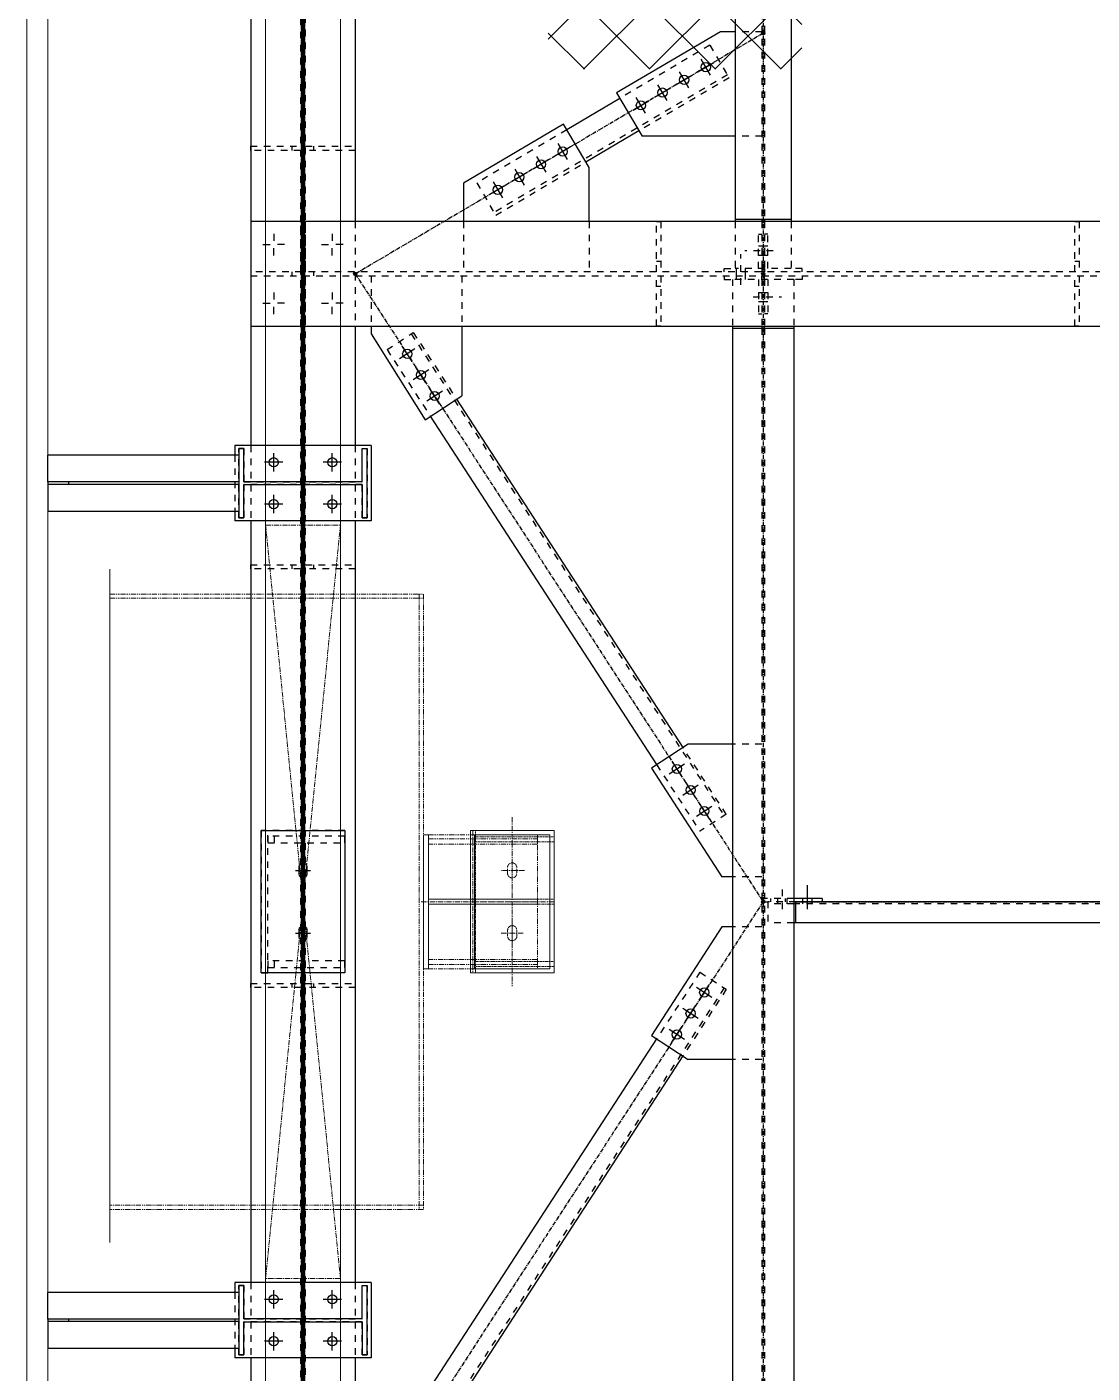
# Model space of a CAD drawing. Header units: inches. Extents: x 209270 to 234360, y -180214 to -150194.
# Drawn here: x 216352 to 218898, y -162690 to -159474 of the extents above; entities that cross this region are included whole.
import ezdxf

# ---------------------------------------------------------------- set-up
doc = ezdxf.new("R2010")
doc.units = ezdxf.units.IN
doc.header["$LTSCALE"] = 10
doc.header["$MEASUREMENT"] = 0
for name, pattern in [('CENTER', [2, 1.25, -0.25, 0.25, -0.25]), ('DXK_LINE_DOT2', [3.9198, 1.9599, -1.9599]), ('DXK_LINE_DOT5', [7.8785, 2.979, -0.9799, 0.9799, -0.9799, 0.9799, -0.9799]), ('HIDDEN', [0.375, 0.25, -0.125]), ('PHANTOM', [2.5, 1.25, -0.25, 0.25, -0.25, 0.25, -0.25])]:
    doc.linetypes.add(name, pattern=pattern)
doc.layers.get('0').update_dxf_attribs({"color": 1})
for name, color, linetype in [('_BLUE_0', 5, 'Continuous'), ('_BLUE_1', 5, 'Continuous'), ('_BLUE_2', 5, 'Continuous'), ('_BLUE_4', 5, 'Continuous')]:
    doc.layers.add(name, color=color, linetype=linetype)
for name, color, linetype, lineweight in [('CEN', 1, 'CENTER', 9), ('DIM.', 1, 'Continuous', 13), ('handrail', 1, 'FENCELINE1', 9), ('HIDDEN', 1, 'HIDDEN', 9), ('MAIN OBJECT', 1, 'Continuous', 18), ('PANTHOM', 1, 'PHANTOM', 0), ('Sheeting', 1, 'Continuous', 0), ('STR25', 1, 'Continuous', 5), ('STRUC-25HD', 1, 'HIDDEN', 5)]:
    doc.layers.add(name, color=color, linetype=linetype, lineweight=lineweight)
doc.linetypes.add('Amzigzag', pattern='A,0.0001,[136,arial.ttf,S=0.04,R=0,X=0,Y=0],-11', length=11.0001)
doc.linetypes.add('FENCELINE1', pattern='A,0.25,-0.1,[133,arial.ttf,S=0.1,R=0,X=-0.1,Y=0],-0.1,1', length=1.45)

# ---------------------------------------------------------------- blocks, each defined once
blk = doc.blocks.new('A$C0da2686b')
at = {"layer": 'CEN'}
for p, q in [((-89.4, -900), (89.4, 900)), ((-89.4, 900), (89.4, -900))]:
    blk.add_line(p, q, dxfattribs=at)
blk.add_lwpolyline([(-89.4, -900), (-89.4, 900), (89.4, 900), (89.4, -900)], close=True, dxfattribs=at)
blk = doc.blocks.new('A$C3120f6e4')
at = {"layer": 'CEN'}
for p, q in [((0, -100), (0, 100)), ((170, 94), (-170, 94)), ((-75, -26.2), (-75, 26)), ((75, -29.3), (75, 26.1)), ((-48.9, 0), (-101.1, 0)), ((101.1, 0), (48.9, 0))]:
    blk.add_line(p, q, dxfattribs=at)
at = {"layer": 'HIDDEN', "ltscale": 0.2, "elevation": 5435030.5}
for points in [[(-82, -11.1, -1), (-82, 10.9), (-68, 10.9, -1), (-68, -11.1)], [(68, 11.1, 1), (68, -10.9), (82, -10.9, 1), (82, 11.1)]]:
    blk.add_lwpolyline(points, format="xyb", close=True, dxfattribs=at)
at = {"layer": 'STR25', "ltscale": 0.2, "elevation": 5435030.5}
blk.add_lwpolyline([(-170, 100), (170, 100), (170, -100), (-170, -100)], close=True, dxfattribs=at)
at = {"layer": 'STRUC-25HD', "elevation": 5435030.5}
for points in [[(170, 88), (170, 100), (-170, 100), (-170, 88)], [(-143, -100), (-155, -100), (-155, 88), (-143, 88)], [(6, -100), (-6, -100), (-6, 88), (6, 88)], [(155, -100), (143, -100), (143, 88), (155, 88)]]:
    blk.add_lwpolyline(points, close=True, dxfattribs=at)
blk = doc.blocks.new('MECH_DRAWING')
at = {"layer": 'PANTHOM'}
h = blk.add_hatch(dxfattribs=at)
h.set_pattern_fill('ANSI37', color=256, scale=887.309452, angle=-180)
h.set_pattern_definition([(225, (321443.36, 2111774.06), (78.4278163, -78.4278163), []), (315, (321443.36, 2111774.06), (78.4278163, 78.4278163), [])])
h.paths.add_polyline_path([(218204.6, -159574.8), (218204.6, -158972.6), (217598, -158972.6), (217598, -159574.8)])
at = {"layer": 'CEN'}
for p, q in [((217511.9, -161361.9), (217511.9, -161765.4)), ((217294.7, -161563.7, -53231076.1), (217572.1, -161563.7))]:
    blk.add_line(p, q, dxfattribs=at)
at = {"layer": 'CEN', "elevation": 0.8}
blk.add_lwpolyline([(217011.9, -155263.7), (228511.9, -155263.7), (228511.9, -165263.7), (217011.9, -165263.7)], close=True, dxfattribs=at)
at = {"layer": 'handrail', "const_width": 10}
blk.add_lwpolyline([(217011.9, -157988.4), (217011.9, -165263.7), (228511.9, -165263.7), (228511.9, -163968.7)], dxfattribs=at)
at = {"layer": 'HIDDEN', "elevation": 0.8}
blk.add_lwpolyline([(217007.5, -165259.3), (217007.5, -155268.1), (217016.3, -155268.1), (217016.3, -165259.3)], close=True, dxfattribs=at)
at = {"layer": 'MAIN OBJECT'}
for points, elevation in [([(216922.5, -165259.3), (216922.5, -155268.1), (217101.3, -155268.1), (217101.3, -165259.3)], 0.8), ([(217421.9, -161403.7), (217601.9, -161403.7), (217601.9, -161723.7), (217421.9, -161723.7)], -437826209.8), ([(217311.5, -161557.7), (217311.5, -161569.7), (217572.1, -161569.7), (217572.1, -161557.7)], -648981456.5)]:
    blk.add_lwpolyline(points, close=True, dxfattribs=dict(at, elevation=elevation))
at = {"layer": 'PANTHOM', "linetype": 'Amzigzag'}
blk.add_line((216550.3, -162377.6), (216550.3, -160769), dxfattribs=at)
at = {"layer": 'PANTHOM'}
for p, q in [((216550.3, -160828.7, -702228907.6), (217299.5, -160828.7, -702228907.6)), ((216550.3, -160838.7, -702228907.6), (217299.5, -160838.7, -702228907.6)), ((217289.5, -160828.7, -702228907.6), (217289.5, -162298.7, -702228907.6)), ((217299.5, -160828.7, -702228907.6), (217299.5, -162298.7, -702228907.6)), ((217299.5, -162288.7, -702228907.6), (216550.3, -162288.7, -702228907.6)), ((217299.5, -162298.7, -702228907.6), (216550.3, -162298.7, -702228907.6))]:
    blk.add_line(p, q, dxfattribs=at)
at = {"layer": 'PANTHOM', "elevation": -648997831.5}
for points in [[(217299.5, -161403.7), (217311.5, -161403.7), (217311.5, -161723.7), (217299.5, -161723.7)], [(217311.5, -161403.7), (217572.1, -161403.7), (217572.1, -161723.7), (217311.5, -161723.7)], [(217311.5, -161425.7), (217311.5, -161413.7), (217572.1, -161413.7), (217572.1, -161425.7)], [(217311.5, -161701.7), (217311.5, -161713.7), (217572.1, -161713.7), (217572.1, -161701.7)]]:
    blk.add_lwpolyline(points, close=True, dxfattribs=at)
at = {"layer": 'Sheeting'}
for points in [[(216351.9, -154713.7), (229171.9, -154713.7), (229171.9, -165813.7), (216351.9, -165813.7)], [(216401.9, -154763.7), (229121.9, -154763.7), (229121.9, -165763.7), (216401.9, -165763.7)]]:
    blk.add_lwpolyline(points, close=True, dxfattribs=at)
at = {"layer": 'DIM.'}
blk.add_blockref('A$C0da2686b', (217011.9, -161563.7), dxfattribs=at)
at = {"layer": 'MAIN OBJECT', "rotation": 90.00000000000001}
blk.add_blockref('A$C3120f6e4', (217511.9, -161563.7, -437826209.8), dxfattribs=at)
blk = doc.blocks.new('GridLine-116860372-116902 - 114867')
at = {"layer": '_BLUE_2', "linetype": 'DXK_LINE_DOT5'}
blk.add_line((9575.6, 12454.5), (9575.6, 27661.7), dxfattribs=at)
blk = doc.blocks.new('Part-116860372-114947 - 114867')
at = {"layer": '_BLUE_4', "linetype": 'Continuous'}
for points in [[(10950.6, 21315.8, -1), (10950.6, 21325.8, -1)], [(10950.6, 19065.8, -1), (10950.6, 19075.8, -1)]]:
    blk.add_hatch(color=256, dxfattribs=at).paths.add_polyline_path(points)
at = {"layer": '_BLUE_1', "linetype": 'DXK_LINE_DOT2'}
for p, q in [((10867.3, 21306.9), (10867.3, 21223.1)), ((11033.8, 21306.9), (10867.3, 21306.9)), ((10947, 21306.9), (10947, 21229.3)), ((10954.1, 21306.9), (10954.1, 21229.3)), ((11033.8, 21306.9), (11033.8, 21229.3)), ((10947, 21223.1), (10947, 19233.3)), ((10954.1, 21223.1), (10954.1, 19233.3)), ((10867.3, 19227.1), (10867.3, 19087.1)), ((10947, 19227.1), (10947, 19087.1)), ((10954.1, 19227.1), (10954.1, 19087.1)), ((11033.8, 19227.1), (11033.8, 19087.1)), ((11033.8, 19087.1), (10867.3, 19087.1))]:
    blk.add_line(p, q, dxfattribs=at)
at = {"layer": '_BLUE_2', "linetype": 'Continuous'}
for p, q in [((10867.3, 21229.3), (10867.3, 19227.1)), ((10947, 21229.3), (10947, 21223.1)), ((10954.1, 21229.3), (10954.1, 21223.1)), ((11033.8, 21229.3), (11033.8, 19227.1)), ((11033.8, 21223.1), (10867.3, 21223.1)), ((11033.8, 19233.3), (10867.3, 19233.3)), ((10947, 19233.3), (10947, 19227.1)), ((10954.1, 19233.3), (10954.1, 19227.1))]:
    blk.add_line(p, q, dxfattribs=at)
at = {"layer": '_BLUE_4', "linetype": 'CENTER'}
blk.add_line((10950.6, 21320.8), (10950.6, 19070.8), dxfattribs=at)
at = {"layer": '_BLUE_4', "linetype": 'Continuous'}
for centre in [(10950.6, 21320.8), (10950.6, 19070.8)]:
    blk.add_circle(centre, 5, dxfattribs=at)
blk = doc.blocks.new('Bolt-116860372-115976 - 114867')
at = {"layer": '_BLUE_1', "linetype": 'DXK_LINE_DOT2'}
for p, q in [((10920.4, 19002.1), (11005.4, 19002.1)), ((10936.6, 19015.8), (10946.6, 19015.8)), ((10936.6, 18988.3), (10946.6, 18988.3)), ((10946.6, 19015.8), (10954.5, 19015.8)), ((10946.6, 18988.3), (10954.5, 18988.3)), ((10954.5, 19015.8), (10964.5, 19015.8)), ((10954.5, 18988.3), (10964.5, 18988.3))]:
    blk.add_line(p, q, dxfattribs=at)
blk = doc.blocks.new('Part-116860372-157426 - 114867')
at = {"layer": '_BLUE_1', "linetype": 'DXK_LINE_DOT2'}
for p, q in [((9569.3, 19227.1), (9419.3, 19227.1)), ((9419.3, 19227.1), (9419.3, 19077.1)), ((10631.8, 19227.1), (9581.8, 19227.1)), ((11881.8, 19227.1), (10644.3, 19227.1)), ((13131.8, 19227.1), (11894.3, 19227.1)), ((9419.3, 19064.6), (9419.3, 18914.6)), ((9419.3, 18914.6), (9569.3, 18914.6)), ((9581.8, 18914.6), (10631.8, 18914.6)), ((10644.3, 18914.6), (11881.8, 18914.6)), ((11894.3, 18914.6), (13131.8, 18914.6))]:
    blk.add_line(p, q, dxfattribs=at)
blk = doc.blocks.new('Part-116860372-115975 - 114867')
at = {"layer": '_BLUE_1', "linetype": 'DXK_LINE_DOT2'}
for p, q in [((10834.1, 19064.6), (10834.1, 19054.6)), ((10946.6, 19054.6), (10946.6, 19064.6)), ((10834.1, 19054.6), (10859.1, 19054.6)), ((10936.6, 19054.6), (10936.6, 18952.1)), ((10936.6, 18952.1), (10946.6, 18952.1))]:
    blk.add_line(p, q, dxfattribs=at)
blk = doc.blocks.new('Part-116860372-114982 - 114867')
at = {"layer": '_BLUE_4', "linetype": 'Continuous'}
for points in [[(10950.6, 19065.8, -1), (10950.6, 19075.8, -1)], [(10950.6, 15315.8, -1), (10950.6, 15325.8, -1)]]:
    blk.add_hatch(color=256, dxfattribs=at).paths.add_polyline_path(points)
at = {"layer": '_BLUE_1', "linetype": 'DXK_LINE_DOT2'}
for p, q in [((11042.1, 19054.6), (10859.1, 19054.6)), ((10859.1, 19054.6), (10859.1, 18914.6)), ((10946.6, 19054.6), (10946.6, 18914.6)), ((10954.5, 19054.6), (10954.5, 18908.3)), ((11042.1, 19054.6), (11042.1, 18914.6)), ((10946.6, 18908.3), (10946.6, 15470.2)), ((10954.5, 18908.3), (10954.5, 15470.2)), ((10859.1, 15464), (10859.1, 15338.3)), ((10946.6, 15338.3), (10946.6, 15464)), ((10954.5, 15464), (10954.5, 15338.3)), ((11042.1, 15464), (11042.1, 15338.3)), ((11042.1, 15338.3), (10859.1, 15338.3))]:
    blk.add_line(p, q, dxfattribs=at)
at = {"layer": '_BLUE_2', "linetype": 'Continuous'}
for p, q in [((10859.1, 18914.6), (10859.1, 15464)), ((11042.1, 18908.3), (10859.1, 18908.3)), ((10946.6, 18914.6), (10946.6, 18908.3)), ((10954.5, 18908.3), (10954.5, 18914.6)), ((11042.1, 18914.6), (11042.1, 15464)), ((11042.1, 15470.2), (10859.1, 15470.2)), ((10946.6, 15470.2), (10946.6, 15464)), ((10954.5, 15470.2), (10954.5, 15464))]:
    blk.add_line(p, q, dxfattribs=at)
at = {"layer": '_BLUE_4', "linetype": 'CENTER'}
blk.add_line((10950.6, 19070.8), (10950.6, 15320.8), dxfattribs=at)
at = {"layer": '_BLUE_4', "linetype": 'Continuous'}
for centre in [(10950.6, 19070.8), (10950.6, 15320.8)]:
    blk.add_circle(centre, 5, dxfattribs=at)
blk = doc.blocks.new('Bolt-116860372-157446 - 114867')
at = {"layer": '_BLUE_2', "linetype": 'Continuous'}
for p, q in [((9488.1, 18480.8), (9488.1, 18535.8)), ((9663.1, 18480.8), (9663.1, 18535.8)), ((9515.6, 18508.3), (9460.6, 18508.3)), ((9690.6, 18508.3), (9635.6, 18508.3)), ((9515.6, 18383.3), (9460.6, 18383.3)), ((9488.1, 18355.8), (9488.1, 18410.8)), ((9690.6, 18383.3), (9635.6, 18383.3)), ((9663.1, 18355.8), (9663.1, 18410.8))]:
    blk.add_line(p, q, dxfattribs=at)
for centre in [(9488.1, 18508.3), (9663.1, 18508.3), (9488.1, 18383.3), (9663.1, 18383.3)]:
    blk.add_circle(centre, 13.8, dxfattribs=at)
blk = doc.blocks.new('Part-116860372-149920 - 114867')
at = {"layer": '_BLUE_1', "linetype": 'DXK_LINE_DOT2'}
for p, q in [((10631.8, 19077.1), (10631.8, 19227.1)), ((10631.8, 19227.1), (10644.3, 19227.1)), ((10644.3, 19227.1), (10644.3, 19077.1)), ((10644.3, 19108.3), (10631.8, 19108.3))]:
    blk.add_line(p, q, dxfattribs=at)
blk = doc.blocks.new('Part-116860372-115030 - 114867')
at = {"layer": '_BLUE_4', "linetype": 'Continuous'}
for points in [[(10950.6, 17190.8, -1), (10950.6, 17200.8, -1)], [(12325.6, 17190.8, -1), (12325.6, 17200.8, -1)]]:
    blk.add_hatch(color=256, dxfattribs=at).paths.add_polyline_path(points)
at = {"layer": '_BLUE_1', "linetype": 'DXK_LINE_DOT2'}
for p, q in [((10964.5, 17195.8), (10964.5, 17133.3)), ((11048.3, 17195.8), (10964.5, 17195.8)), ((11042.1, 17189.6), (10964.5, 17189.6)), ((12236.1, 17189.6), (11048.3, 17189.6)), ((12236.1, 17195.8), (12312, 17195.8)), ((12312, 17189.6), (12242.3, 17189.6)), ((12312, 17195.8), (12312, 17133.3)), ((11042.1, 17133.3), (10964.5, 17133.3)), ((12312, 17133.3), (12242.3, 17133.3))]:
    blk.add_line(p, q, dxfattribs=at)
at = {"layer": '_BLUE_2', "linetype": 'Continuous'}
for p, q in [((11048.3, 17189.6), (11042.1, 17189.6)), ((12236.1, 17195.8), (11048.3, 17195.8)), ((11048.3, 17133.3), (11048.3, 17195.8)), ((12236.1, 17195.8), (12236.1, 17133.3)), ((12242.3, 17189.6), (12236.1, 17189.6)), ((12242.3, 17133.3), (11042.1, 17133.3))]:
    blk.add_line(p, q, dxfattribs=at)
at = {"layer": '_BLUE_4', "linetype": 'CENTER'}
for p, q in [((10950.6, 17195.8), (10964.5, 17195.8)), ((11048.3, 17195.8), (12236.1, 17195.8)), ((12312, 17195.8), (12325.6, 17195.8))]:
    blk.add_line(p, q, dxfattribs=at)
at = {"layer": '_BLUE_4', "linetype": 'Continuous'}
for centre in [(10950.6, 17195.8), (12325.6, 17195.8)]:
    blk.add_circle(centre, 5, dxfattribs=at)
blk = doc.blocks.new('Part-116860372-115078 - 114867')
at = {"layer": '_BLUE_4', "linetype": 'Continuous'}
for points in [[(10950.6, 17190.8, -1), (10950.6, 17200.8, -1)], [(9731.8, 15315.8, -1), (9731.8, 15325.8, -1)]]:
    blk.add_hatch(color=256, dxfattribs=at).paths.add_polyline_path(points)
at = {"layer": '_BLUE_1', "linetype": 'DXK_LINE_DOT2'}
for p, q in [((10761.7, 16985.6), (10632.3, 16786.4)), ((10761.7, 16985.6), (10840.3, 16934.5)), ((10834, 16938.6), (9890.4, 15486.8)), ((10840.3, 16934.5), (10710.9, 16735.3)), ((9947.5, 15732.9), (9818.1, 15533.8)), ((9896.7, 15482.7), (10026.1, 15681.8)), ((9896.7, 15482.7), (9818.1, 15533.8))]:
    blk.add_line(p, q, dxfattribs=at)
at = {"layer": '_BLUE_2', "linetype": 'Continuous'}
for p, q in [((10632.3, 16786.4), (9947.5, 15732.9)), ((10710.9, 16735.3), (10026.1, 15681.8))]:
    blk.add_line(p, q, dxfattribs=at)
at = {"layer": '_BLUE_4', "linetype": 'CENTER'}
blk.add_line((10950.6, 17195.8), (9731.8, 15320.8), dxfattribs=at)
at = {"layer": '_BLUE_4', "linetype": 'Continuous'}
for centre in [(10950.6, 17195.8), (9731.8, 15320.8)]:
    blk.add_circle(centre, 5, dxfattribs=at)
blk = doc.blocks.new('Part-116860372-115079 - 114867')
at = {"layer": '_BLUE_4', "linetype": 'Continuous'}
for points in [[(9731.8, 19065.8, -1), (9731.8, 19075.8, -1)], [(10950.6, 17190.8, -1), (10950.6, 17200.8, -1)]]:
    blk.add_hatch(color=256, dxfattribs=at).paths.add_polyline_path(points)
at = {"layer": '_BLUE_1', "linetype": 'DXK_LINE_DOT2'}
for p, q in [((9826.6, 18844.7), (9905.2, 18895.8)), ((9905.2, 18895.8), (10034.6, 18696.7)), ((9898.9, 18891.7), (10834, 17453.1)), ((9826.6, 18844.7), (9956, 18645.6)), ((10840.3, 17457.2), (10710.9, 17656.3)), ((10632.3, 17605.2), (10761.7, 17406.1)), ((10840.3, 17457.2), (10761.7, 17406.1))]:
    blk.add_line(p, q, dxfattribs=at)
at = {"layer": '_BLUE_2', "linetype": 'Continuous'}
for p, q in [((10034.6, 18696.7), (10710.9, 17656.3)), ((9956, 18645.6), (10632.3, 17605.2))]:
    blk.add_line(p, q, dxfattribs=at)
at = {"layer": '_BLUE_4', "linetype": 'CENTER'}
blk.add_line((9731.8, 19070.8), (10950.6, 17195.8), dxfattribs=at)
at = {"layer": '_BLUE_4', "linetype": 'Continuous'}
for centre in [(9731.8, 19070.8), (10950.6, 17195.8)]:
    blk.add_circle(centre, 5, dxfattribs=at)
blk = doc.blocks.new('Part-116860372-115106 - 114867')
at = {"layer": '_BLUE_4', "linetype": 'Continuous'}
for points in [[(10950.6, 19784.6, -1), (10950.6, 19794.6, -1)], [(9731.8, 19065.8, -1), (9731.8, 19075.8, -1)]]:
    blk.add_hatch(color=256, dxfattribs=at).paths.add_polyline_path(points)
at = {"layer": '_BLUE_1', "linetype": 'DXK_LINE_DOT2'}
for p, q in [((10791.4, 19753.8), (10522.2, 19595)), ((10791.4, 19753.8), (10848.6, 19656.9)), ((10843.5, 19665.5), (10146.5, 19254.5)), ((10848.6, 19656.9), (10579.4, 19498.1)), ((10363.6, 19501.5), (10094.5, 19342.7)), ((10151.6, 19245.8), (10420.8, 19404.6)), ((10094.5, 19342.7), (10151.6, 19245.8))]:
    blk.add_line(p, q, dxfattribs=at)
at = {"layer": '_BLUE_2', "linetype": 'Continuous'}
for p, q in [((10522.2, 19595), (10363.6, 19501.5)), ((10579.4, 19498.1), (10420.8, 19404.6))]:
    blk.add_line(p, q, dxfattribs=at)
at = {"layer": '_BLUE_4', "linetype": 'CENTER'}
blk.add_line((10950.6, 19789.6), (9731.8, 19070.8), dxfattribs=at)
at = {"layer": '_BLUE_4', "linetype": 'Continuous'}
for centre in [(10950.6, 19789.6), (9731.8, 19070.8)]:
    blk.add_circle(centre, 5, dxfattribs=at)
blk = doc.blocks.new('Part-116860372-115112 - 114867')
at = {"layer": '_BLUE_2', "linetype": 'Continuous'}
for p, q in [((9419.3, 19227.1), (9419.3, 18914.6)), ((20038.1, 19227.1), (9419.3, 19227.1)), ((9419.3, 18914.6), (17066.8, 18914.6))]:
    blk.add_line(p, q, dxfattribs=at)
blk = doc.blocks.new('Part-116860372-115114 - 114867')
at = {"layer": '_BLUE_1', "linetype": 'DXK_LINE_DOT2'}
for p, q in [((20038.1, 19077.1), (9419.3, 19077.1)), ((9419.3, 19077.1), (9419.3, 19064.6)), ((9419.3, 19064.6), (20038.1, 19064.6))]:
    blk.add_line(p, q, dxfattribs=at)
blk = doc.blocks.new('Part-116860372-115137 - 114867')
at = {"layer": '_BLUE_4', "linetype": 'Continuous'}
blk.add_hatch(color=256, dxfattribs=at).paths.add_polyline_path([(9575.6, 18440.8, -1), (9575.6, 18450.8, -1)])
at = {"layer": '_BLUE_1', "linetype": 'DXK_LINE_DOT2'}
for p, q in [((9383.9, 18342.3), (9383.9, 18549.4)), ((9383.9, 18549.4), (9398.7, 18549.4)), ((9398.7, 18549.4), (9398.7, 18450)), ((9752.4, 18450), (9752.4, 18549.4)), ((9752.4, 18549.4), (9767.2, 18549.4)), ((9767.2, 18549.4), (9767.2, 18342.3)), ((9398.7, 18450), (9752.4, 18450)), ((9752.4, 18441.6), (9398.7, 18441.6)), ((9398.7, 18441.6), (9398.7, 18342.3)), ((9752.4, 18342.3), (9752.4, 18441.6)), ((9398.7, 18342.3), (9383.9, 18342.3)), ((9767.2, 18342.3), (9752.4, 18342.3))]:
    blk.add_line(p, q, dxfattribs=at)
at = {"layer": '_BLUE_2', "linetype": 'Continuous'}
for p, q in [((9398.7, 18549.4), (9383.9, 18549.4)), ((9383.9, 18549.4), (9383.9, 18342.3)), ((9398.7, 18450), (9398.7, 18549.4)), ((9752.4, 18450), (9752.4, 18549.4)), ((9752.4, 18549.4), (9767.2, 18549.4)), ((9767.2, 18342.3), (9767.2, 18549.4)), ((9752.4, 18450), (9398.7, 18450)), ((9398.7, 18342.3), (9398.7, 18441.6)), ((9398.7, 18441.6), (9752.4, 18441.6)), ((9752.4, 18441.6), (9752.4, 18342.3)), ((9383.9, 18342.3), (9398.7, 18342.3)), ((9752.4, 18342.3), (9767.2, 18342.3))]:
    blk.add_line(p, q, dxfattribs=at)
at = {"layer": '_BLUE_4', "linetype": 'CENTER'}
blk.add_line((9575.6, 18445.8), (9575.6, 18445.8), dxfattribs=at)
at = {"layer": '_BLUE_4', "linetype": 'Continuous'}
blk.add_circle((9575.6, 18445.8), 5, dxfattribs=at)
blk = doc.blocks.new('Part-116860372-115138 - 114867')
at = {"layer": '_BLUE_4', "linetype": 'Continuous'}
blk.add_hatch(color=256, dxfattribs=at).paths.add_polyline_path([(9575.6, 15940.8, -1), (9575.6, 15950.8, -1)])
at = {"layer": '_BLUE_1', "linetype": 'DXK_LINE_DOT2'}
for p, q in [((9383.9, 15842.3), (9383.9, 16049.4)), ((9383.9, 16049.4), (9398.7, 16049.4)), ((9398.7, 16049.4), (9398.7, 15950)), ((9752.4, 15950), (9752.4, 16049.4)), ((9752.4, 16049.4), (9767.2, 16049.4)), ((9767.2, 16049.4), (9767.2, 15842.3)), ((9398.7, 15950), (9752.4, 15950)), ((9752.4, 15941.6), (9398.7, 15941.6)), ((9398.7, 15941.6), (9398.7, 15842.3)), ((9752.4, 15842.3), (9752.4, 15941.6)), ((9398.7, 15842.3), (9383.9, 15842.3)), ((9767.2, 15842.3), (9752.4, 15842.3))]:
    blk.add_line(p, q, dxfattribs=at)
at = {"layer": '_BLUE_2', "linetype": 'Continuous'}
for p, q in [((9398.7, 16049.4), (9383.9, 16049.4)), ((9383.9, 16049.4), (9383.9, 15842.3)), ((9398.7, 15950), (9398.7, 16049.4)), ((9752.4, 15950), (9752.4, 16049.4)), ((9752.4, 16049.4), (9767.2, 16049.4)), ((9767.2, 15842.3), (9767.2, 16049.4)), ((9752.4, 15950), (9398.7, 15950)), ((9398.7, 15842.3), (9398.7, 15941.6)), ((9398.7, 15941.6), (9752.4, 15941.6)), ((9752.4, 15941.6), (9752.4, 15842.3)), ((9383.9, 15842.3), (9398.7, 15842.3)), ((9752.4, 15842.3), (9767.2, 15842.3))]:
    blk.add_line(p, q, dxfattribs=at)
at = {"layer": '_BLUE_4', "linetype": 'CENTER'}
blk.add_line((9575.6, 15945.8), (9575.6, 15945.8), dxfattribs=at)
at = {"layer": '_BLUE_4', "linetype": 'Continuous'}
blk.add_circle((9575.6, 15945.8), 5, dxfattribs=at)
blk = doc.blocks.new('Part-116860372-116307 - 114867')
at = {"layer": '_BLUE_1', "linetype": 'DXK_LINE_DOT2'}
for p, q in [((10947, 19794), (10867.3, 19794)), ((10947, 19482), (10867.3, 19482))]:
    blk.add_line(p, q, dxfattribs=at)
at = {"layer": '_BLUE_2', "linetype": 'Continuous'}
for p, q in [((10822.7, 19794), (10512.7, 19611.2)), ((10867.3, 19794), (10822.7, 19794)), ((10512.7, 19611.2), (10588.9, 19482)), ((10867.3, 19482), (10588.9, 19482))]:
    blk.add_line(p, q, dxfattribs=at)
blk = doc.blocks.new('Part-116860372-157457 - 114867')
at = {"layer": '_BLUE_1', "linetype": 'DXK_LINE_DOT2'}
for p, q in [((9700.6, 17408.3), (9450.6, 17408.3)), ((9450.6, 17408.3), (9450.6, 16983.3)), ((9700.6, 17408.3), (9700.6, 16983.3)), ((9700.6, 16983.3), (9450.6, 16983.3))]:
    blk.add_line(p, q, dxfattribs=at)
blk = doc.blocks.new('Part-116860372-115979 - 114867')
at = {"layer": '_BLUE_1', "linetype": 'DXK_LINE_DOT2'}
for p, q in [((10937, 19087.1), (10937, 19189.6)), ((10937, 19189.6), (10947, 19189.6)), ((10834.5, 19077.1), (10834.5, 19087.1)), ((10834.5, 19087.1), (10867.3, 19087.1)), ((10947, 19087.1), (10947, 19077.1))]:
    blk.add_line(p, q, dxfattribs=at)
blk = doc.blocks.new('Part-116860372-149919 - 114867')
at = {"layer": '_BLUE_1', "linetype": 'DXK_LINE_DOT2'}
for p, q in [((11881.8, 18914.6), (11881.8, 19064.6)), ((11894.3, 19064.6), (11894.3, 18914.6)), ((11894.3, 19033.3), (11881.8, 19033.3)), ((11894.3, 18914.6), (11881.8, 18914.6))]:
    blk.add_line(p, q, dxfattribs=at)
blk = doc.blocks.new('Part-116860372-154700 - 114867')
at = {"layer": '_BLUE_2', "linetype": 'Continuous'}
for p, q in [((8813.1, 15949.4), (8813.1, 16029.1)), ((9383.9, 16029.1), (8813.1, 16029.1)), ((9383.9, 15949.4), (8813.1, 15949.4)), ((8813.1, 15949.4), (8813.1, 15862.6)), ((9383.9, 15942.3), (8813.1, 15942.3)), ((8875.6, 15942.3), (8875.6, 15949.4)), ((8813.1, 15862.6), (9383.9, 15862.6))]:
    blk.add_line(p, q, dxfattribs=at)
blk = doc.blocks.new('Part-116860372-157460 - 114867')
at = {"layer": '_BLUE_1', "linetype": 'DXK_LINE_DOT2'}
for p, q in [((9583.1, 16952.1), (9731.8, 16952.1)), ((9731.8, 16939.6), (9583.1, 16939.6)), ((9608.1, 16939.6), (9608.1, 16952.1)), ((9731.8, 16952.1), (9731.8, 16939.6))]:
    blk.add_line(p, q, dxfattribs=at)
blk = doc.blocks.new('Part-116860372-116334 - 114867')
at = {"layer": '_BLUE_1', "linetype": 'DXK_LINE_DOT2'}
for p, q in [((10055.3, 19227.1), (10055.3, 19077.1)), ((10430.3, 19227.1), (10430.3, 19077.1))]:
    blk.add_line(p, q, dxfattribs=at)
at = {"layer": '_BLUE_2', "linetype": 'Continuous'}
for p, q in [((10354.1, 19517.6), (10055.3, 19341.4)), ((10430.3, 19388.4), (10354.1, 19517.6)), ((10430.3, 19227.1), (10430.3, 19388.4)), ((10055.3, 19341.4), (10055.3, 19227.1))]:
    blk.add_line(p, q, dxfattribs=at)
blk = doc.blocks.new('Part-116860372-115645 - 114867')
at = {"layer": '_BLUE_1', "linetype": 'DXK_LINE_DOT2'}
for p, q in [((11042.1, 17205.8), (10954.5, 17205.8)), ((10973.3, 17195.8), (10973.3, 17205.8)), ((11017, 17195.8), (11017, 17205.8))]:
    blk.add_line(p, q, dxfattribs=at)
at = {"layer": '_BLUE_2', "linetype": 'Continuous'}
for p, q in [((11127, 17205.8), (11042.1, 17205.8)), ((11048.3, 17195.8), (11042.1, 17195.8)), ((11127, 17205.8), (11127, 17195.8))]:
    blk.add_line(p, q, dxfattribs=at)
blk = doc.blocks.new('Bolt-116860372-115646 - 114867')
at = {"layer": '_BLUE_1', "linetype": 'DXK_LINE_DOT2'}
for p, q in [((11008.3, 17173.3), (11008.3, 17245.8)), ((10994.5, 17195.8), (10994.5, 17205.8)), ((10994.5, 17189.6), (10994.5, 17195.8)), ((11022, 17195.8), (11022, 17205.8)), ((11022, 17189.6), (11022, 17195.8))]:
    blk.add_line(p, q, dxfattribs=at)
at = {"layer": '_BLUE_2', "linetype": 'Continuous'}
for p, q in [((11083.3, 17173.3), (11083.3, 17245.8)), ((11069.5, 17195.8), (11069.5, 17205.8)), ((11069.5, 17189.6), (11069.5, 17195.8)), ((11097, 17195.8), (11097, 17205.8)), ((11097, 17189.6), (11097, 17195.8))]:
    blk.add_line(p, q, dxfattribs=at)
blk = doc.blocks.new('Bolt-116860372-116308 - 114867')
at = {"layer": '_BLUE_2', "linetype": 'Continuous'}
for p, q in [((10755.5, 19674.5), (10802.8, 19702.5)), ((10793.1, 19664.8), (10765.2, 19712.2)), ((10690.9, 19636.4), (10738.2, 19664.4)), ((10728.5, 19626.7), (10700.6, 19674.1)), ((10626.2, 19598.3), (10673.6, 19626.3)), ((10663.9, 19588.6), (10636, 19636)), ((10561.6, 19560.2), (10609, 19588.2)), ((10599.3, 19550.5), (10571.4, 19597.9))]:
    blk.add_line(p, q, dxfattribs=at)
for centre in [(10779.1, 19688.5), (10714.5, 19650.4), (10649.9, 19612.3), (10585.3, 19574.2)]:
    blk.add_circle(centre, 13.8, dxfattribs=at)
blk = doc.blocks.new('Part-116860372-116340 - 114867')
at = {"layer": '_BLUE_1', "linetype": 'DXK_LINE_DOT2'}
for p, q in [((10946.6, 17666.5), (10859.1, 17666.5)), ((10946.6, 17270.5), (10859.1, 17270.5))]:
    blk.add_line(p, q, dxfattribs=at)
at = {"layer": '_BLUE_2', "linetype": 'Continuous'}
for p, q in [((10726.6, 17666.5), (10616.6, 17595)), ((10859.1, 17666.5), (10726.6, 17666.5)), ((10616.6, 17595), (10826.9, 17270.5)), ((10859.1, 17270.5), (10826.9, 17270.5))]:
    blk.add_line(p, q, dxfattribs=at)
blk = doc.blocks.new('Part-116860372-157357 - 114867')
at = {"layer": '_BLUE_2', "linetype": 'Continuous'}
for p, q in [((9450.6, 17408.3), (9700.6, 17408.3)), ((9450.6, 16983.3), (9450.6, 17408.3)), ((9700.6, 17408.3), (9700.6, 16983.3)), ((9700.6, 16983.3), (9450.6, 16983.3))]:
    blk.add_line(p, q, dxfattribs=at)
blk = doc.blocks.new('Part-116860372-115974 - 114867')
at = {"layer": '_BLUE_1', "linetype": 'DXK_LINE_DOT2'}
for p, q in [((10954.5, 19054.6), (10954.5, 19064.6)), ((11067, 19064.6), (11067, 19054.6)), ((10964.5, 19054.6), (10964.5, 18952.1)), ((11067, 19054.6), (11042.1, 19054.6)), ((10964.5, 18952.1), (10954.5, 18952.1))]:
    blk.add_line(p, q, dxfattribs=at)
blk = doc.blocks.new('Bolt-116860372-115977 - 114867')
at = {"layer": '_BLUE_1', "linetype": 'DXK_LINE_DOT2'}
for p, q in [((10884.1, 19038.3), (10884.1, 19129.6)), ((10870.4, 19077.1), (10870.4, 19087.1)), ((10870.4, 19064.6), (10870.4, 19077.1)), ((10870.4, 19054.6), (10870.4, 19064.6)), ((10897.9, 19077.1), (10897.9, 19087.1)), ((10897.9, 19064.6), (10897.9, 19077.1)), ((10897.9, 19054.6), (10897.9, 19064.6))]:
    blk.add_line(p, q, dxfattribs=at)
blk = doc.blocks.new('Part-116860372-115980 - 114867')
at = {"layer": '_BLUE_1', "linetype": 'DXK_LINE_DOT2'}
for p, q in [((10964.1, 19189.6), (10954.1, 19189.6)), ((10964.1, 19087.1), (10964.1, 19189.6)), ((10954.1, 19087.1), (10954.1, 19077.1)), ((11066.6, 19087.1), (11033.8, 19087.1)), ((11066.6, 19077.1), (11066.6, 19087.1))]:
    blk.add_line(p, q, dxfattribs=at)
blk = doc.blocks.new('Bolt-116860372-115981 - 114867')
at = {"layer": '_BLUE_1', "linetype": 'DXK_LINE_DOT2'}
for p, q in [((10980.4, 19139.6), (10895.4, 19139.6)), ((10947, 19153.3), (10937, 19153.3)), ((10954.1, 19153.3), (10947, 19153.3)), ((10964.1, 19153.3), (10954.1, 19153.3)), ((10947, 19125.8), (10937, 19125.8)), ((10954.1, 19125.8), (10947, 19125.8)), ((10964.1, 19125.8), (10954.1, 19125.8))]:
    blk.add_line(p, q, dxfattribs=at)
blk = doc.blocks.new('Part-116860372-149894 - 114867')
at = {"layer": '_BLUE_1', "linetype": 'DXK_LINE_DOT2'}
for p, q in [((9569.3, 18914.6), (9569.3, 19064.6)), ((9581.8, 19064.6), (9581.8, 18914.6)), ((9581.8, 19033.3), (9569.3, 19033.3)), ((9581.8, 18914.6), (9569.3, 18914.6))]:
    blk.add_line(p, q, dxfattribs=at)
blk = doc.blocks.new('Part-116860372-116337 - 114867')
at = {"layer": '_BLUE_1', "linetype": 'DXK_LINE_DOT2'}
for p, q in [((9779.3, 19064.6), (9779.3, 18914.6)), ((10050.4, 19064.6), (10050.4, 18914.6))]:
    blk.add_line(p, q, dxfattribs=at)
at = {"layer": '_BLUE_2', "linetype": 'Continuous'}
for p, q in [((9779.3, 18914.6), (9779.3, 18891.5)), ((10050.4, 18914.6), (10050.4, 18706.9)), ((9779.3, 18891.5), (9940.3, 18635.4)), ((9940.3, 18635.4), (10050.4, 18706.9))]:
    blk.add_line(p, q, dxfattribs=at)
blk = doc.blocks.new('Bolt-116860372-116341 - 114867')
at = {"layer": '_BLUE_2', "linetype": 'Continuous'}
for p, q in [((10677.8, 17615.5), (10707.8, 17569.3)), ((10669.8, 17577.4), (10715.9, 17607.4)), ((10710.6, 17514.5), (10756.7, 17544.5)), ((10718.7, 17552.6), (10748.7, 17506.5)), ((10759.6, 17489.7), (10789.5, 17443.6)), ((10751.5, 17451.6), (10797.6, 17481.6))]:
    blk.add_line(p, q, dxfattribs=at)
for centre in [(10692.8, 17592.4), (10733.7, 17529.5), (10774.6, 17466.6)]:
    blk.add_circle(centre, 13.7, dxfattribs=at)
blk = doc.blocks.new('Part-116860372-149918 - 114867')
at = {"layer": '_BLUE_1', "linetype": 'DXK_LINE_DOT2'}
for p, q in [((11881.8, 19077.1), (11881.8, 19227.1)), ((11881.8, 19227.1), (11894.3, 19227.1)), ((11894.3, 19227.1), (11894.3, 19077.1)), ((11894.3, 19108.3), (11881.8, 19108.3))]:
    blk.add_line(p, q, dxfattribs=at)
blk = doc.blocks.new('Bolt-116860372-116335 - 114867')
at = {"layer": '_BLUE_2', "linetype": 'Continuous'}
for p, q in [((10337.4, 19459.9), (10365.3, 19412.5)), ((10272.8, 19421.8), (10300.7, 19374.4)), ((10375, 19450.2), (10327.7, 19422.2)), ((10208.2, 19383.7), (10236.1, 19336.3)), ((10310.4, 19412.1), (10263.1, 19384.1)), ((10143.6, 19345.6), (10171.5, 19298.2)), ((10245.8, 19374), (10198.4, 19346)), ((10181.2, 19335.9), (10133.8, 19307.9))]:
    blk.add_line(p, q, dxfattribs=at)
for centre in [(10351.3, 19436.2), (10286.7, 19398.1), (10222.1, 19360), (10157.5, 19321.9)]:
    blk.add_circle(centre, 13.8, dxfattribs=at)
blk = doc.blocks.new('Bolt-116860372-116338 - 114867')
at = {"layer": '_BLUE_2', "linetype": 'Continuous'}
for p, q in [((9910.2, 18846.9), (9864.1, 18816.9)), ((9902.1, 18808.8), (9872.1, 18855)), ((9951.1, 18784), (9904.9, 18754)), ((9943, 18746), (9913, 18792.1)), ((9991.9, 18721.1), (9945.8, 18691.2)), ((9983.9, 18683.1), (9953.9, 18729.2))]:
    blk.add_line(p, q, dxfattribs=at)
for centre in [(9887.1, 18831.9), (9928, 18769), (9968.9, 18706.1)]:
    blk.add_circle(centre, 13.8, dxfattribs=at)
blk = doc.blocks.new('Part-116860372-116343 - 114867')
at = {"layer": '_BLUE_1', "linetype": 'DXK_LINE_DOT2'}
for p, q in [((10946.6, 17121.2), (10859.1, 17121.2)), ((10946.6, 16725.1), (10859.1, 16725.1))]:
    blk.add_line(p, q, dxfattribs=at)
at = {"layer": '_BLUE_2', "linetype": 'Continuous'}
for p, q in [((10826.9, 17121.2), (10616.6, 16796.7)), ((10859.1, 17121.2), (10826.9, 17121.2)), ((10616.6, 16796.7), (10726.6, 16725.1)), ((10859.1, 16725.1), (10726.6, 16725.1))]:
    blk.add_line(p, q, dxfattribs=at)
blk = doc.blocks.new('Bolt-116860372-116344 - 114867')
at = {"layer": '_BLUE_2', "linetype": 'Continuous'}
for p, q in [((10797.6, 16910.1), (10751.5, 16940)), ((10759.6, 16902), (10789.5, 16948.1)), ((10718.7, 16839.1), (10748.7, 16885.2)), ((10756.7, 16847.2), (10710.6, 16877.1)), ((10715.9, 16784.3), (10669.8, 16814.3)), ((10677.8, 16776.2), (10707.8, 16822.3))]:
    blk.add_line(p, q, dxfattribs=at)
for centre in [(10774.6, 16925), (10733.7, 16862.2), (10692.8, 16799.3)]:
    blk.add_circle(centre, 13.8, dxfattribs=at)
blk = doc.blocks.new('Part-116860372-149893 - 114867')
at = {"layer": '_BLUE_1', "linetype": 'DXK_LINE_DOT2'}
for p, q in [((9569.3, 19077.1), (9569.3, 19227.1)), ((9569.3, 19227.1), (9581.8, 19227.1)), ((9581.8, 19227.1), (9581.8, 19077.1)), ((9581.8, 19108.3), (9569.3, 19108.3))]:
    blk.add_line(p, q, dxfattribs=at)
blk = doc.blocks.new('Part-116860372-157443 - 114867')
at = {"layer": '_BLUE_1', "linetype": 'DXK_LINE_DOT2'}
blk.add_line((9371.4, 16029.1), (9371.4, 15862.6), dxfattribs=at)
at = {"layer": '_BLUE_2', "linetype": 'Continuous'}
for p, q in [((9371.4, 16058.3), (9371.4, 16029.1)), ((9779.7, 16058.3), (9371.4, 16058.3)), ((9779.7, 16058.3), (9779.7, 15833.3)), ((9371.4, 15862.6), (9371.4, 15833.3)), ((9779.7, 15833.3), (9371.4, 15833.3))]:
    blk.add_line(p, q, dxfattribs=at)
blk = doc.blocks.new('Part-116860372-157470 - 114867')
at = {"layer": '_BLUE_1', "linetype": 'DXK_LINE_DOT2'}
for p, q in [((9583.1, 19452.1), (9731.8, 19452.1)), ((9731.8, 19439.6), (9583.1, 19439.6)), ((9608.1, 19439.6), (9608.1, 19452.1)), ((9731.8, 19452.1), (9731.8, 19439.6))]:
    blk.add_line(p, q, dxfattribs=at)
blk = doc.blocks.new('Part-116860372-149921 - 114867')
at = {"layer": '_BLUE_1', "linetype": 'DXK_LINE_DOT2'}
for p, q in [((10631.8, 18914.6), (10631.8, 19064.6)), ((10644.3, 19064.6), (10644.3, 18914.6)), ((10644.3, 19033.3), (10631.8, 19033.3)), ((10644.3, 18914.6), (10631.8, 18914.6))]:
    blk.add_line(p, q, dxfattribs=at)
blk = doc.blocks.new('Part-116860372-154699 - 114867')
at = {"layer": '_BLUE_2', "linetype": 'Continuous'}
for p, q in [((8813.1, 18449.4), (8813.1, 18529.1)), ((9383.9, 18529.1), (8813.1, 18529.1)), ((9383.9, 18449.4), (8813.1, 18449.4)), ((8813.1, 18449.4), (8813.1, 18362.6)), ((9383.9, 18442.3), (8813.1, 18442.3)), ((8875.6, 18442.3), (8875.6, 18449.4)), ((8813.1, 18362.6), (9383.9, 18362.6))]:
    blk.add_line(p, q, dxfattribs=at)
blk = doc.blocks.new('Part-116860372-157355 - 114867')
at = {"layer": '_BLUE_1', "linetype": 'DXK_LINE_DOT2'}
for p, q in [((9450.6, 16983.3), (9450.6, 17408.3)), ((9450.6, 17408.3), (9470.6, 17408.3)), ((9470.6, 16983.3), (9470.6, 17408.3)), ((9450.6, 16983.3), (9470.6, 16983.3))]:
    blk.add_line(p, q, dxfattribs=at)
blk = doc.blocks.new('Part-116860372-157356 - 114867')
at = {"layer": '_BLUE_1', "linetype": 'DXK_LINE_DOT2'}
for p, q in [((9700.6, 17019.6), (9470.6, 17019.6)), ((9470.6, 17019.6), (9470.6, 16999.6)), ((9489.3, 17019.6), (9489.3, 16999.6)), ((9700.6, 16999.6), (9700.6, 17019.6)), ((9470.6, 16999.6), (9700.6, 16999.6))]:
    blk.add_line(p, q, dxfattribs=at)
blk = doc.blocks.new('Part-116860372-157358 - 114867')
at = {"layer": '_BLUE_1', "linetype": 'DXK_LINE_DOT2'}
for p, q in [((9700.6, 17392.1), (9470.6, 17392.1)), ((9470.6, 17392.1), (9470.6, 17372.1)), ((9470.6, 17372.1), (9700.6, 17372.1)), ((9489.3, 17392.1), (9489.3, 17372.1)), ((9700.6, 17372.1), (9700.6, 17392.1))]:
    blk.add_line(p, q, dxfattribs=at)
blk = doc.blocks.new('Bolt-116860372-157359 - 114867')
at = {"layer": '_BLUE_2', "linetype": 'Continuous'}
for p, q in [((9553.1, 17289.6), (9598.1, 17289.6)), ((9564.3, 17300.8), (9565.2, 17305.1)), ((9564.3, 17278.3), (9564.3, 17300.8)), ((9565.2, 17305.1), (9567.6, 17308.8)), ((9567.6, 17308.8), (9571.3, 17311.2)), ((9571.3, 17311.2), (9575.6, 17312.1)), ((9575.6, 17312.1), (9575.6, 17312.1)), ((9575.6, 17312.1), (9579.9, 17311.2)), ((9575.6, 17312.1), (9575.6, 17267.1)), ((9579.9, 17311.2), (9583.5, 17308.8)), ((9583.5, 17308.8), (9586, 17305.1)), ((9586, 17305.1), (9586.8, 17300.8)), ((9586.8, 17300.8), (9586.8, 17278.3)), ((9565.2, 17274), (9564.3, 17278.3)), ((9567.6, 17270.4), (9565.2, 17274)), ((9571.3, 17267.9), (9567.6, 17270.4)), ((9575.6, 17267.1), (9571.3, 17267.9)), ((9579.9, 17267.9), (9575.6, 17267.1)), ((9575.6, 17267.1), (9575.6, 17267.1)), ((9583.5, 17270.4), (9579.9, 17267.9)), ((9586, 17274), (9583.5, 17270.4)), ((9586.8, 17278.3), (9586, 17274)), ((9553.1, 17102.1), (9598.1, 17102.1)), ((9564.3, 17113.3), (9565.2, 17117.6)), ((9564.3, 17090.8), (9564.3, 17113.3)), ((9565.2, 17086.5), (9564.3, 17090.8)), ((9565.2, 17117.6), (9567.6, 17121.3)), ((9567.6, 17082.9), (9565.2, 17086.5)), ((9567.6, 17121.3), (9571.3, 17123.7)), ((9571.3, 17123.7), (9575.6, 17124.6)), ((9575.6, 17124.6), (9575.6, 17124.6)), ((9575.6, 17124.6), (9579.9, 17123.7)), ((9575.6, 17124.6), (9575.6, 17079.6)), ((9579.9, 17123.7), (9583.5, 17121.3)), ((9583.5, 17121.3), (9586, 17117.6)), ((9586, 17086.5), (9583.5, 17082.9)), ((9586, 17117.6), (9586.8, 17113.3)), ((9586.8, 17090.8), (9586, 17086.5)), ((9586.8, 17113.3), (9586.8, 17090.8)), ((9571.3, 17080.4), (9567.6, 17082.9)), ((9575.6, 17079.6), (9571.3, 17080.4)), ((9579.9, 17080.4), (9575.6, 17079.6)), ((9575.6, 17079.6), (9575.6, 17079.6)), ((9583.5, 17082.9), (9579.9, 17080.4))]:
    blk.add_line(p, q, dxfattribs=at)
blk = doc.blocks.new('Part-116860372-157432 - 114867')
at = {"layer": '_BLUE_1', "linetype": 'DXK_LINE_DOT2'}
for p, q in [((9568.1, 20930.8), (9568.1, 12960.8)), ((9583.1, 20930.8), (9568.1, 20930.8)), ((9583.1, 12960.8), (9583.1, 20930.8)), ((9568.1, 12960.8), (9583.1, 12960.8))]:
    blk.add_line(p, q, dxfattribs=at)
blk = doc.blocks.new('Part-116860372-157433 - 114867')
at = {"layer": '_BLUE_1', "linetype": 'DXK_LINE_DOT2'}
for p, q in [((9731.8, 19945.8), (9731.8, 19883.3)), ((9731.8, 19227.1), (9731.8, 18914.6)), ((9419.3, 18558.3), (9419.3, 18333.3)), ((9731.8, 18558.3), (9731.8, 18333.3)), ((9419.3, 16058.3), (9419.3, 15833.3)), ((9731.8, 16058.3), (9731.8, 15833.3)), ((9419.3, 15464), (9419.3, 15177.7)), ((9731.8, 15464), (9731.8, 15177.7)), ((9731.8, 13904.1), (9731.8, 13737.6))]:
    blk.add_line(p, q, dxfattribs=at)
at = {"layer": '_BLUE_2', "linetype": 'Continuous'}
for p, q in [((9419.3, 20930.8), (9419.3, 19227.1)), ((9569.3, 20930.8), (9419.3, 20930.8)), ((9731.8, 20930.8), (9581.8, 20930.8)), ((9731.8, 20930.8), (9731.8, 19945.8)), ((9731.8, 19883.3), (9731.8, 19227.1)), ((9419.3, 18914.6), (9419.3, 18558.3)), ((9731.8, 18914.6), (9731.8, 18558.3)), ((9419.3, 18333.3), (9419.3, 16058.3)), ((9731.8, 18333.3), (9731.8, 16058.3)), ((9419.3, 15833.3), (9419.3, 15464)), ((9731.8, 15833.3), (9731.8, 15464)), ((9419.3, 15177.7), (9419.3, 12960.8)), ((9731.8, 15177.7), (9731.8, 13904.1)), ((9731.8, 13737.6), (9731.8, 12960.8)), ((9569.3, 12960.8), (9419.3, 12960.8)), ((9731.8, 12960.8), (9581.8, 12960.8))]:
    blk.add_line(p, q, dxfattribs=at)
blk = doc.blocks.new('Bolt-116860372-157444 - 114867')
at = {"layer": '_BLUE_2', "linetype": 'Continuous'}
for p, q in [((9515.6, 16008.3), (9460.6, 16008.3)), ((9488.1, 15980.8), (9488.1, 16035.8)), ((9690.6, 16008.3), (9635.6, 16008.3)), ((9663.1, 15980.8), (9663.1, 16035.8)), ((9515.6, 15883.3), (9460.6, 15883.3)), ((9488.1, 15855.8), (9488.1, 15910.8)), ((9690.6, 15883.3), (9635.6, 15883.3)), ((9663.1, 15855.8), (9663.1, 15910.8))]:
    blk.add_line(p, q, dxfattribs=at)
for centre in [(9488.1, 16008.3), (9663.1, 16008.3), (9488.1, 15883.3), (9663.1, 15883.3)]:
    blk.add_circle(centre, 13.8, dxfattribs=at)
blk = doc.blocks.new('Part-116860372-157445 - 114867')
at = {"layer": '_BLUE_1', "linetype": 'DXK_LINE_DOT2'}
blk.add_line((9371.4, 18529.1), (9371.4, 18362.6), dxfattribs=at)
at = {"layer": '_BLUE_2', "linetype": 'Continuous'}
for p, q in [((9371.4, 18558.3), (9371.4, 18529.1)), ((9779.7, 18558.3), (9371.4, 18558.3)), ((9779.7, 18558.3), (9779.7, 18333.3)), ((9371.4, 18362.6), (9371.4, 18333.3)), ((9779.7, 18333.3), (9371.4, 18333.3))]:
    blk.add_line(p, q, dxfattribs=at)
blk = doc.blocks.new('Part-116860372-157461 - 114867')
at = {"layer": '_BLUE_1', "linetype": 'DXK_LINE_DOT2'}
for p, q in [((9419.3, 16939.6), (9419.3, 16952.1)), ((9419.3, 16952.1), (9568.1, 16952.1)), ((9568.1, 16939.6), (9419.3, 16939.6)), ((9543.1, 16939.6), (9543.1, 16952.1))]:
    blk.add_line(p, q, dxfattribs=at)
blk = doc.blocks.new('Part-116860372-157468 - 114867')
at = {"layer": '_BLUE_1', "linetype": 'DXK_LINE_DOT2'}
for p, q in [((9583.1, 18202.1), (9731.8, 18202.1)), ((9731.8, 18189.6), (9583.1, 18189.6)), ((9608.1, 18189.6), (9608.1, 18202.1)), ((9731.8, 18202.1), (9731.8, 18189.6))]:
    blk.add_line(p, q, dxfattribs=at)
blk = doc.blocks.new('Part-116860372-157469 - 114867')
at = {"layer": '_BLUE_1', "linetype": 'DXK_LINE_DOT2'}
for p, q in [((9419.3, 18189.6), (9419.3, 18202.1)), ((9419.3, 18202.1), (9568.1, 18202.1)), ((9568.1, 18189.6), (9419.3, 18189.6)), ((9543.1, 18189.6), (9543.1, 18202.1))]:
    blk.add_line(p, q, dxfattribs=at)
blk = doc.blocks.new('Part-116860372-157471 - 114867')
at = {"layer": '_BLUE_1', "linetype": 'DXK_LINE_DOT2'}
for p, q in [((9419.3, 19439.6), (9419.3, 19452.1)), ((9419.3, 19452.1), (9568.1, 19452.1)), ((9568.1, 19439.6), (9419.3, 19439.6)), ((9543.1, 19439.6), (9543.1, 19452.1))]:
    blk.add_line(p, q, dxfattribs=at)
blk = doc.blocks.new('Bolt-116860372-157477 - 114867')
at = {"layer": '_BLUE_2', "linetype": 'Continuous'}
for p, q in [((9488.1, 19190.8), (9488.1, 19169.2)), ((9663.1, 19190.8), (9663.1, 19169.2)), ((9455.6, 19158.3), (9477.2, 19158.3)), ((9488.1, 19125.8), (9488.1, 19147.5)), ((9520.6, 19158.3), (9498.9, 19158.3)), ((9630.6, 19158.3), (9652.2, 19158.3)), ((9663.1, 19125.8), (9663.1, 19147.5)), ((9695.6, 19158.3), (9673.9, 19158.3)), ((9455.6, 18983.3), (9477.2, 18983.3)), ((9488.1, 19015.8), (9488.1, 18994.2)), ((9520.6, 18983.3), (9498.9, 18983.3)), ((9630.6, 18983.3), (9652.2, 18983.3)), ((9663.1, 19015.8), (9663.1, 18994.2)), ((9695.6, 18983.3), (9673.9, 18983.3)), ((9488.1, 18950.8), (9488.1, 18972.5)), ((9663.1, 18950.8), (9663.1, 18972.5))]:
    blk.add_line(p, q, dxfattribs=at)
blk = doc.blocks.new('Part-116860372-157478 - 114867')
at = {"layer": '_BLUE_1', "linetype": 'DXK_LINE_DOT2'}
blk.add_line((9608.1, 19064.6), (9608.1, 19077.1), dxfattribs=at)
blk = doc.blocks.new('Part-116860372-157479 - 114867')
at = {"layer": '_BLUE_1', "linetype": 'DXK_LINE_DOT2'}
blk.add_line((9543.1, 19064.6), (9543.1, 19077.1), dxfattribs=at)
blk = doc.blocks.new('STR_DRAWING')
at = {"layer": '_BLUE_0', "xscale": 0.8, "yscale": 0.8, "zscale": 0.8}
for name in ['GridLine-116860372-116902 - 114867', 'Part-116860372-114947 - 114867', 'Part-116860372-157433 - 114867', 'Part-116860372-157432 - 114867', 'Part-116860372-115106 - 114867', 'Part-116860372-116307 - 114867', 'Bolt-116860372-116308 - 114867', 'Part-116860372-116334 - 114867', 'Part-116860372-157471 - 114867', 'Part-116860372-157470 - 114867', 'Bolt-116860372-116335 - 114867', 'Part-116860372-157426 - 114867', 'Part-116860372-115112 - 114867', 'Part-116860372-149893 - 114867', 'Part-116860372-149920 - 114867', 'Part-116860372-149918 - 114867', 'Bolt-116860372-157477 - 114867', 'Part-116860372-115979 - 114867', 'Part-116860372-115980 - 114867', 'Bolt-116860372-115977 - 114867', 'Bolt-116860372-115981 - 114867', 'Part-116860372-115114 - 114867', 'Part-116860372-157479 - 114867', 'Part-116860372-157478 - 114867', 'Part-116860372-115079 - 114867', 'Part-116860372-114982 - 114867', 'Part-116860372-149894 - 114867', 'Part-116860372-116337 - 114867', 'Part-116860372-149921 - 114867', 'Part-116860372-115975 - 114867', 'Part-116860372-115974 - 114867', 'Part-116860372-149919 - 114867', 'Bolt-116860372-115976 - 114867', 'Bolt-116860372-116338 - 114867', 'Part-116860372-157445 - 114867', 'Part-116860372-154699 - 114867', 'Part-116860372-115137 - 114867', 'Bolt-116860372-157446 - 114867', 'Part-116860372-157469 - 114867', 'Part-116860372-157468 - 114867', 'Part-116860372-116340 - 114867', 'Bolt-116860372-116341 - 114867', 'Part-116860372-157457 - 114867', 'Part-116860372-157357 - 114867', 'Part-116860372-157355 - 114867', 'Part-116860372-157358 - 114867', 'Bolt-116860372-157359 - 114867', 'Bolt-116860372-115646 - 114867', 'Part-116860372-115078 - 114867', 'Part-116860372-115030 - 114867', 'Part-116860372-115645 - 114867', 'Part-116860372-116343 - 114867', 'Part-116860372-157356 - 114867', 'Part-116860372-157461 - 114867', 'Part-116860372-157460 - 114867', 'Bolt-116860372-116344 - 114867', 'Part-116860372-157443 - 114867', 'Part-116860372-154700 - 114867', 'Part-116860372-115138 - 114867', 'Bolt-116860372-157444 - 114867']:
    blk.add_blockref(name, (971.5, 4264.2), dxfattribs=at)

msp = doc.modelspace()

# ---------------------------------------------------------------- block references
msp.add_blockref('MECH_DRAWING', (0, 0))
at = {"xscale": 0.9999999999078191, "yscale": 1.0000000000951985}
msp.add_blockref('STR_DRAWING', (208379.9, -179584.5), dxfattribs=at)

doc.saveas('drawing.dxf')
